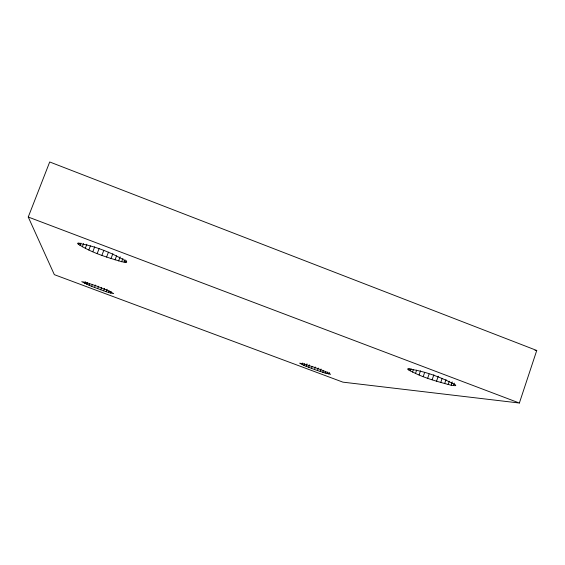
<?xml version="1.0" encoding="UTF-8"?>
<svg xmlns="http://www.w3.org/2000/svg" width="565" height="565" viewBox="0 0 565 565"><rect width="100%" height="100%" fill="white"/><g stroke="black" fill="none" stroke-linecap="round" stroke-linejoin="round"><path stroke-width="0.85" d="M519.369 403.029L536.75 350.47L49.706 161.971L28.25 217.024L54.339 274.661L342.92 382.152L519.369 403.029L28.25 217.024M451.138 385.224L455.086 385.704L455.757 385.464L455.531 384.935C440.792 377.095 424.273 370.965 407.725 368.825L407.732 369.291C420.974 377.187 436.3 381.318 451.138 385.224L452.268 381.905M453.511 385.62L454.352 383.119M436.533 381.213L438.235 376.212M440.735 382.512L442.148 378.331M444.641 383.635L446.032 379.511M448.144 384.546L449.267 381.241M419.082 374.976L420.501 370.824M423.227 376.594L424.647 372.434M427.684 378.225L429.096 374.072M432.147 379.772L433.849 374.786M408.573 370.019L409.145 368.366M410.183 370.979L411.038 368.507M412.514 372.144L413.368 369.644M415.494 373.486L416.631 370.16M314.465 369.496L303.963 365.428L299.641 363.168L303.885 363.909L314.338 367.292L325.581 371.565L330.624 374.284L325.129 373.041L314.465 369.496L315.341 367.031M317.382 370.527L318.25 368.055M320.171 371.473L321.04 369.002M322.777 372.314L323.357 370.668M325.129 373.041L325.708 371.389M327.163 373.62L327.742 371.961M328.802 374.037L329.388 372.377M302.183 364.644L302.769 362.984M303.963 365.428L304.549 363.775M306.131 366.332L307.007 363.86M308.66 367.335L309.528 364.863M311.492 368.408L312.078 366.763M121.673 261.708L125.79 262.365L126.666 262.174L126.624 261.623C111.849 252.661 94.821 245.973 77.779 243.169L77.603 243.642C90.732 252.548 106.545 257.181 121.673 261.708L122.909 258.424M110.5 293.03L113.657 293.602L107.887 290.481L96.269 285.897L85.612 282.323L81.741 281.702L91.65 286.384L106.199 291.71L110.5 293.03L111.121 291.378M124.088 262.195L125.027 259.723M125.79 262.365L126.405 260.733M94.525 287.514L95.457 285.057M106.594 257.054L108.452 252.174M97.604 288.687L98.529 286.229M111.001 258.579L112.859 253.685M100.676 289.81L101.608 287.352M115.034 259.872L116.581 255.79M103.564 290.827L104.49 288.369M106.199 291.71L107.124 289.252M118.622 260.924L120.168 256.835M108.529 292.451L109.151 290.805M92.83 251.722L94.701 246.82M84.771 283.432L85.386 281.822M97.215 253.516L99.08 248.628M86.713 284.315L87.342 282.67M89.03 285.311L89.651 283.665M101.905 255.338L103.762 250.45M91.65 286.384L92.272 284.746M78.358 244.454L78.987 242.816M79.962 245.535L80.894 243.091M82.299 246.849L83.564 243.55M85.287 248.346L86.855 244.235M88.825 249.984L90.393 245.888M534.991 350.477L536.75 350.47"/></g></svg>
